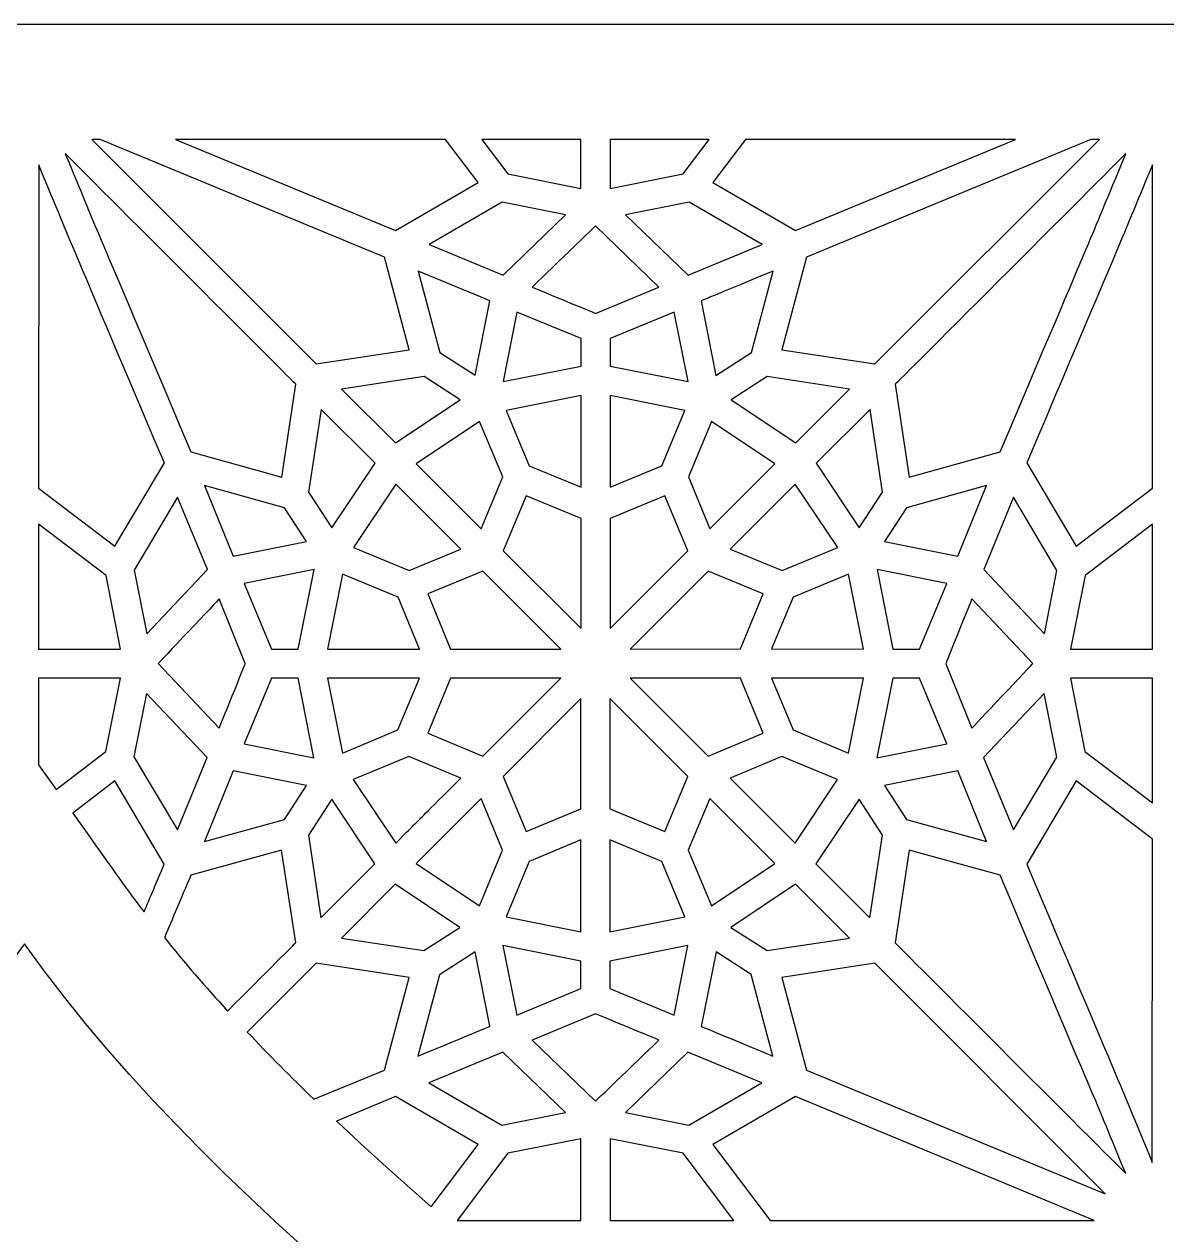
# Model space of a CAD drawing. Header units: millimetres. Extents: x -71 to 72, y -100 to 100.
# Drawn here: x 0.16 to 37.44, y 60.66 to 100.16 of the extents above; entities that cross this region are included whole.
import ezdxf

# ---------------------------------------------------------------- set-up
doc = ezdxf.new("R2010")
doc.units = ezdxf.units.MM
doc.header["$MEASUREMENT"] = 0
doc.layers.add('layer 1', color=7, linetype='Continuous')

msp = doc.modelspace()

# ---------------------------------------------------------------- linework, layer by layer
at = {"layer": 'layer 1', "color": 250}
for points, knots in [([(-71.2611, 100.1639), (-71.2611, 97.1268), (-71.2611, -98.5745), (-71.2611, -99.8361), (-71.2611, -99.8361), (-67.8761, -99.8361), (-44.6415, -99.8361), (-41.1315, -99.8361), (-41.1315, -99.8361), (-41.1315, -17.6932), (-64.9624, 9.6876), (-27.8356, 44.2271), (-27.8356, 44.2271), (-27.8356, 44.2271), (-27.8356, 44.2271), (-27.8356, 44.2271), (-27.8356, 44.2271), (-18.6697, 52.7731), (-6.8481, 60.2788), (0.1676, 70.1513), (0.1676, 70.1513), (13.6031, 51.2689), (43.5836, 41.9319), (48.2851, 8.6635), (48.2851, 8.6635), (48.2851, 8.6635), (48.2851, 8.6639), (48.2851, 8.6639), (48.2851, 8.6639), (48.2942, 8.5979), (48.3031, 8.5316), (48.3122, 8.4656), (48.3122, 8.4656), (48.3122, 8.4656), (48.3122, 8.4656), (48.3122, 8.4656), (48.3122, 8.4656), (51.6534, -15.6362), (41.4666, -45.9687), (41.4666, -99.8361), (41.4666, -99.8361), (44.6758, -99.8361), (70.0917, -99.8361), (71.5959, -99.8361), (71.5959, -99.8361), (71.5959, -96.0977), (71.5959, 89.4373), (71.5959, 100.1639), (71.5959, 100.1639), (50.7736, 100.1639), (-50.0276, 100.1639), (-71.2611, 100.1639)], [0, 0, 0, 0, 0.0714286, 0.0714286, 0.0714286, 0.0714286, 0.1428571, 0.1428571, 0.1428571, 0.1428571, 0.2142857, 0.2142857, 0.2142857, 0.2142857, 0.2857143, 0.2857143, 0.2857143, 0.2857143, 0.3571429, 0.3571429, 0.3571429, 0.3571429, 0.4285714, 0.4285714, 0.4285714, 0.4285714, 0.5, 0.5, 0.5, 0.5, 0.5714286, 0.5714286, 0.5714286, 0.5714286, 0.6428571, 0.6428571, 0.6428571, 0.6428571, 0.7142857, 0.7142857, 0.7142857, 0.7142857, 0.7857143, 0.7857143, 0.7857143, 0.7857143, 0.8571429, 0.8571429, 0.8571429, 0.8571429, 1, 1, 1, 1]), ([(2.6402, 96.4061), (2.6402, 96.4061), (11.9186, 92.5622), (11.9186, 92.5622), (11.9186, 92.5622), (11.9186, 92.5622), (12.7229, 89.5385), (12.7229, 89.5385), (12.7229, 89.5385), (12.7229, 89.5385), (9.6873, 89.0782), (9.6873, 89.0782), (9.6873, 89.0782), (9.6873, 89.0782), (2.3633, 96.4061), (2.3633, 96.4061), (2.3633, 96.4061), (2.3633, 96.4061), (2.6402, 96.4061), (2.6402, 96.4061)], [0, 0, 0, 0, 0.1666667, 0.1666667, 0.1666667, 0.1666667, 0.3333333, 0.3333333, 0.3333333, 0.3333333, 0.5, 0.5, 0.5, 0.5, 0.6666667, 0.6666667, 0.6666667, 0.6666667, 1, 1, 1, 1]), ([(14.9786, 94.9953), (14.9786, 94.9953), (12.2809, 93.4293), (12.2809, 93.4293), (12.2809, 93.4293), (12.2809, 93.4293), (5.0955, 96.4061), (5.0955, 96.4061), (5.0955, 96.4061), (5.0955, 96.4061), (13.9118, 96.4061), (13.9118, 96.4061), (13.9118, 96.4061), (13.9118, 96.4061), (14.9786, 94.9953), (14.9786, 94.9953)], [0, 0, 0, 0, 0.2, 0.2, 0.2, 0.2, 0.4, 0.4, 0.4, 0.4, 0.6, 0.6, 0.6, 0.6, 1, 1, 1, 1]), ([(18.3293, 96.4061), (18.3293, 96.4061), (18.3293, 94.802), (18.3293, 94.802), (18.3293, 94.802), (18.3293, 94.802), (15.9459, 95.2786), (15.9459, 95.2786), (15.9459, 95.2786), (15.9459, 95.2786), (15.0926, 96.4061), (15.0926, 96.4061), (15.0926, 96.4061), (15.0926, 96.4061), (18.3293, 96.4061), (18.3293, 96.4061)], [0, 0, 0, 0, 0.2, 0.2, 0.2, 0.2, 0.4, 0.4, 0.4, 0.4, 0.6, 0.6, 0.6, 0.6, 1, 1, 1, 1]), ([(22.5168, 96.4061), (22.5168, 96.4061), (21.6634, 95.2786), (21.6634, 95.2786), (21.6634, 95.2786), (21.6634, 95.2786), (19.2797, 94.802), (19.2797, 94.802), (19.2797, 94.802), (19.2797, 94.802), (19.2797, 96.4061), (19.2797, 96.4061), (19.2797, 96.4061), (19.2797, 96.4061), (22.5168, 96.4061), (22.5168, 96.4061)], [0, 0, 0, 0, 0.2, 0.2, 0.2, 0.2, 0.4, 0.4, 0.4, 0.4, 0.6, 0.6, 0.6, 0.6, 1, 1, 1, 1]), ([(32.5134, 96.4061), (32.5134, 96.4061), (25.3284, 93.4293), (25.3284, 93.4293), (25.3284, 93.4293), (25.3284, 93.4293), (22.6307, 94.9953), (22.6307, 94.9953), (22.6307, 94.9953), (22.6307, 94.9953), (23.6975, 96.4061), (23.6975, 96.4061), (23.6975, 96.4061), (23.6975, 96.4061), (32.5134, 96.4061), (32.5134, 96.4061)], [0, 0, 0, 0, 0.2, 0.2, 0.2, 0.2, 0.4, 0.4, 0.4, 0.4, 0.6, 0.6, 0.6, 0.6, 1, 1, 1, 1]), ([(35.246, 96.4061), (35.246, 96.4061), (27.922, 89.0782), (27.922, 89.0782), (27.922, 89.0782), (27.922, 89.0782), (24.8864, 89.5385), (24.8864, 89.5385), (24.8864, 89.5385), (24.8864, 89.5385), (25.6903, 92.5622), (25.6903, 92.5622), (25.6903, 92.5622), (25.6903, 92.5622), (34.9691, 96.4061), (34.9691, 96.4061), (34.9691, 96.4061), (34.9691, 96.4061), (35.246, 96.4061), (35.246, 96.4061)], [0, 0, 0, 0, 0.1666667, 0.1666667, 0.1666667, 0.1666667, 0.3333333, 0.3333333, 0.3333333, 0.3333333, 0.5, 0.5, 0.5, 0.5, 0.6666667, 0.6666667, 0.6666667, 0.6666667, 1, 1, 1, 1]), ([(8.5655, 85.3835), (8.5655, 85.3835), (5.6021, 86.2051), (5.6021, 86.2051), (5.6021, 86.2051), (1.8669, 95.0175), (2.891, 92.5781), (1.5018, 95.9386), (1.5018, 95.9386), (1.5783, 95.8621), (9.0223, 88.4139), (9.0223, 88.4139), (9.0223, 88.4139), (9.0223, 88.4139), (8.5655, 85.3835), (8.5655, 85.3835)], [0, 0, 0, 0, 0.2, 0.2, 0.2, 0.2, 0.4, 0.4, 0.4, 0.4, 0.6, 0.6, 0.6, 0.6, 1, 1, 1, 1]), ([(32.0072, 86.2051), (32.0072, 86.2051), (29.0435, 85.3835), (29.0435, 85.3835), (29.0435, 85.3835), (29.0435, 85.3835), (28.5867, 88.4135), (28.5867, 88.4135), (28.5867, 88.4135), (28.5867, 88.4135), (36.0338, 95.8649), (36.1072, 95.9383), (36.1072, 95.9383), (34.7497, 92.6553), (35.5748, 94.6192), (32.0072, 86.2051)], [0, 0, 0, 0, 0.2, 0.2, 0.2, 0.2, 0.4, 0.4, 0.4, 0.4, 0.6, 0.6, 0.6, 0.6, 1, 1, 1, 1]), ([(4.7332, 85.8478), (4.7332, 85.8478), (3.1232, 83.1286), (3.1232, 83.1286), (3.1232, 83.1286), (3.1232, 83.1286), (0.6322, 85.0226), (0.6322, 85.0226), (0.6322, 85.0226), (0.6322, 85.0226), (0.6354, 95.5753), (0.6354, 95.5753), (0.6354, 95.5753), (1.9269, 92.4511), (1.3466, 93.8333), (4.7332, 85.8478)], [0, 0, 0, 0, 0.2, 0.2, 0.2, 0.2, 0.4, 0.4, 0.4, 0.4, 0.6, 0.6, 0.6, 0.6, 1, 1, 1, 1]), ([(34.4858, 83.1286), (34.4858, 83.1286), (32.8761, 85.8478), (32.8761, 85.8478), (32.8761, 85.8478), (36.4991, 94.3952), (35.6701, 92.4221), (36.9739, 95.5753), (36.9739, 95.5753), (36.9739, 95.5753), (36.9768, 85.0226), (36.9768, 85.0226), (36.9768, 85.0226), (36.9768, 85.0226), (34.4858, 83.1286), (34.4858, 83.1286)], [0, 0, 0, 0, 0.2, 0.2, 0.2, 0.2, 0.4, 0.4, 0.4, 0.4, 0.6, 0.6, 0.6, 0.6, 1, 1, 1, 1]), ([(15.7875, 91.9766), (15.7875, 91.9766), (13.3728, 92.9767), (13.3728, 92.9767), (13.3728, 92.9767), (13.3728, 92.9767), (15.7537, 94.3589), (15.7537, 94.3589), (15.7537, 94.3589), (15.7537, 94.3589), (17.8273, 93.9444), (17.8273, 93.9444), (17.8273, 93.9444), (17.8273, 93.9444), (15.7875, 91.9766), (15.7875, 91.9766)], [0, 0, 0, 0, 0.2, 0.2, 0.2, 0.2, 0.4, 0.4, 0.4, 0.4, 0.6, 0.6, 0.6, 0.6, 1, 1, 1, 1]), ([(21.8214, 91.9766), (21.8214, 91.9766), (19.7817, 93.9444), (19.7817, 93.9444), (19.7817, 93.9444), (19.7817, 93.9444), (21.8557, 94.3589), (21.8557, 94.3589), (21.8557, 94.3589), (21.8557, 94.3589), (24.2362, 92.9767), (24.2362, 92.9767), (24.2362, 92.9767), (24.2362, 92.9767), (21.8214, 91.9766), (21.8214, 91.9766)], [0, 0, 0, 0, 0.2, 0.2, 0.2, 0.2, 0.4, 0.4, 0.4, 0.4, 0.6, 0.6, 0.6, 0.6, 1, 1, 1, 1]), ([(20.8749, 91.5843), (20.8749, 91.5843), (18.8045, 90.7267), (18.8045, 90.7267), (18.8045, 90.7267), (18.802, 90.7278), (16.7368, 91.5832), (16.734, 91.5843), (16.734, 91.5843), (16.7368, 91.5871), (18.802, 93.5789), (18.8045, 93.5814), (18.8045, 93.5814), (18.8045, 93.5814), (20.8749, 91.5843), (20.8749, 91.5843)], [0, 0, 0, 0, 0.2, 0.2, 0.2, 0.2, 0.4, 0.4, 0.4, 0.4, 0.6, 0.6, 0.6, 0.6, 1, 1, 1, 1]), ([(15.0499, 91.2647), (15.0499, 91.2647), (15.0474, 91.2622), (15.0474, 91.2622), (15.0474, 91.2622), (15.0474, 91.2622), (15.3536, 91.1356), (15.3536, 91.1356), (15.3536, 91.1356), (15.3536, 91.1356), (14.8707, 88.707), (14.8707, 88.707), (14.8707, 88.707), (14.8707, 88.707), (13.7188, 89.4493), (13.7188, 89.4493), (13.7188, 89.4493), (13.7188, 89.4493), (13.0119, 92.1078), (13.0119, 92.1078), (13.0119, 92.1078), (13.0119, 92.1078), (15.0499, 91.2647), (15.0499, 91.2647)], [0, 0, 0, 0, 0.1428571, 0.1428571, 0.1428571, 0.1428571, 0.2857143, 0.2857143, 0.2857143, 0.2857143, 0.4285714, 0.4285714, 0.4285714, 0.4285714, 0.5714286, 0.5714286, 0.5714286, 0.5714286, 0.7142857, 0.7142857, 0.7142857, 0.7142857, 1, 1, 1, 1]), ([(23.8901, 89.4493), (23.8901, 89.4493), (22.732, 88.7028), (22.732, 88.7028), (22.732, 88.7028), (22.732, 88.7028), (22.2543, 91.1352), (22.2543, 91.1352), (22.2543, 91.1352), (22.2656, 91.1398), (22.2786, 91.1486), (24.5974, 92.1078), (24.5974, 92.1078), (24.5974, 92.1078), (23.8901, 89.4493), (23.8901, 89.4493)], [0, 0, 0, 0, 0.2, 0.2, 0.2, 0.2, 0.4, 0.4, 0.4, 0.4, 0.6, 0.6, 0.6, 0.6, 1, 1, 1, 1]), ([(15.7872, 88.4993), (15.7872, 88.4993), (16.2387, 90.7694), (16.2387, 90.7694), (16.2387, 90.7694), (16.2387, 90.7694), (18.33, 89.9047), (18.33, 89.9047), (18.33, 89.9047), (18.33, 89.9047), (18.3303, 89.0044), (18.3303, 89.0044), (18.3303, 89.0044), (18.3303, 89.0044), (15.7872, 88.4993), (15.7872, 88.4993)], [0, 0, 0, 0, 0.2, 0.2, 0.2, 0.2, 0.4, 0.4, 0.4, 0.4, 0.6, 0.6, 0.6, 0.6, 1, 1, 1, 1]), ([(21.8218, 88.4993), (21.8218, 88.4993), (19.2768, 89.0051), (19.2768, 89.0051), (19.2768, 89.0051), (19.2768, 89.0051), (19.279, 89.9047), (19.279, 89.9047), (19.279, 89.9047), (19.279, 89.9047), (21.3702, 90.7694), (21.3702, 90.7694), (21.3702, 90.7694), (21.3702, 90.7694), (21.8218, 88.4993), (21.8218, 88.4993)], [0, 0, 0, 0, 0.2, 0.2, 0.2, 0.2, 0.4, 0.4, 0.4, 0.4, 0.6, 0.6, 0.6, 0.6, 1, 1, 1, 1]), ([(13.2066, 88.6619), (13.2066, 88.6619), (14.3821, 87.9052), (14.3821, 87.9052), (14.3821, 87.9052), (14.3821, 87.9052), (12.2739, 86.4979), (12.2739, 86.4979), (12.2739, 86.4979), (12.2739, 86.4979), (10.5138, 88.253), (10.5138, 88.253), (10.5138, 88.253), (10.5138, 88.253), (13.2066, 88.6619), (13.2066, 88.6619)], [0, 0, 0, 0, 0.2, 0.2, 0.2, 0.2, 0.4, 0.4, 0.4, 0.4, 0.6, 0.6, 0.6, 0.6, 1, 1, 1, 1]), ([(25.3351, 86.4979), (25.3351, 86.4979), (23.2273, 87.9052), (23.2273, 87.9052), (23.2273, 87.9052), (23.2273, 87.9052), (24.4024, 88.6619), (24.4024, 88.6619), (24.4024, 88.6619), (24.4024, 88.6619), (27.0955, 88.253), (27.0955, 88.253), (27.0955, 88.253), (27.0955, 88.253), (25.3351, 86.4979), (25.3351, 86.4979)], [0, 0, 0, 0, 0.2, 0.2, 0.2, 0.2, 0.4, 0.4, 0.4, 0.4, 0.6, 0.6, 0.6, 0.6, 1, 1, 1, 1]), ([(16.643, 85.7508), (16.643, 85.7508), (15.8905, 87.5619), (15.8905, 87.5619), (15.8905, 87.5619), (15.8905, 87.5619), (18.3307, 88.047), (18.3307, 88.047), (18.3307, 88.047), (18.3307, 88.047), (18.3314, 85.0509), (18.3314, 85.0509), (18.3314, 85.0509), (18.3314, 85.0509), (16.643, 85.7508), (16.643, 85.7508)], [0, 0, 0, 0, 0.2, 0.2, 0.2, 0.2, 0.4, 0.4, 0.4, 0.4, 0.6, 0.6, 0.6, 0.6, 1, 1, 1, 1]), ([(21.7184, 87.5619), (21.7184, 87.5619), (20.9663, 85.7508), (20.9663, 85.7508), (20.9663, 85.7508), (20.9663, 85.7508), (19.2761, 85.0505), (19.2761, 85.0505), (19.2761, 85.0505), (19.2761, 85.0505), (19.2761, 88.0477), (19.2761, 88.0477), (19.2761, 88.0477), (19.2761, 88.0477), (21.7184, 87.5619), (21.7184, 87.5619)], [0, 0, 0, 0, 0.2, 0.2, 0.2, 0.2, 0.4, 0.4, 0.4, 0.4, 0.6, 0.6, 0.6, 0.6, 1, 1, 1, 1]), ([(11.6092, 85.834), (11.6092, 85.834), (10.2009, 83.7244), (10.2009, 83.7244), (10.2009, 83.7244), (10.2009, 83.7244), (9.4418, 84.8963), (9.4418, 84.8963), (9.4418, 84.8963), (9.4418, 84.8963), (9.8478, 87.5905), (9.8478, 87.5905), (9.8478, 87.5905), (9.8478, 87.5905), (11.6092, 85.834), (11.6092, 85.834)], [0, 0, 0, 0, 0.2, 0.2, 0.2, 0.2, 0.4, 0.4, 0.4, 0.4, 0.6, 0.6, 0.6, 0.6, 1, 1, 1, 1]), ([(27.408, 83.7244), (27.408, 83.7244), (25.9997, 85.834), (25.9997, 85.834), (25.9997, 85.834), (25.9997, 85.834), (27.7612, 87.5901), (27.7612, 87.5901), (27.7612, 87.5901), (27.7612, 87.5901), (28.1672, 84.8963), (28.1672, 84.8963), (28.1672, 84.8963), (28.1672, 84.8963), (27.408, 83.7244), (27.408, 83.7244)], [0, 0, 0, 0, 0.2, 0.2, 0.2, 0.2, 0.4, 0.4, 0.4, 0.4, 0.6, 0.6, 0.6, 0.6, 1, 1, 1, 1]), ([(15.0742, 83.6983), (15.0742, 83.6983), (12.9519, 85.8206), (12.9519, 85.8206), (12.9519, 85.8206), (12.9519, 85.8206), (15.0223, 87.2032), (15.0223, 87.2032), (15.0223, 87.2032), (15.0223, 87.2032), (15.7762, 85.3885), (15.7762, 85.3885), (15.7762, 85.3885), (15.7762, 85.3885), (15.0742, 83.6983), (15.0742, 83.6983)], [0, 0, 0, 0, 0.2, 0.2, 0.2, 0.2, 0.4, 0.4, 0.4, 0.4, 0.6, 0.6, 0.6, 0.6, 1, 1, 1, 1]), ([(22.5348, 83.6983), (22.5348, 83.6983), (21.8327, 85.3885), (21.8327, 85.3885), (21.8327, 85.3885), (21.8327, 85.3885), (22.5866, 87.2032), (22.5866, 87.2032), (22.5866, 87.2032), (22.5866, 87.2032), (24.6574, 85.8206), (24.6574, 85.8206), (24.6574, 85.8206), (24.6574, 85.8206), (22.5348, 83.6983), (22.5348, 83.6983)], [0, 0, 0, 0, 0.2, 0.2, 0.2, 0.2, 0.4, 0.4, 0.4, 0.4, 0.6, 0.6, 0.6, 0.6, 1, 1, 1, 1]), ([(6.9783, 82.8012), (6.9783, 82.8012), (6.0491, 85.1066), (6.0491, 85.1066), (6.0491, 85.1066), (6.0491, 85.1066), (8.654, 84.3845), (8.654, 84.3845), (8.654, 84.3845), (8.654, 84.3845), (9.3719, 83.2764), (9.3719, 83.2764), (9.3719, 83.2764), (9.3719, 83.2764), (6.9783, 82.8012), (6.9783, 82.8012)], [0, 0, 0, 0, 0.2, 0.2, 0.2, 0.2, 0.4, 0.4, 0.4, 0.4, 0.6, 0.6, 0.6, 0.6, 1, 1, 1, 1]), ([(14.4099, 83.034), (14.4099, 83.034), (12.718, 82.3313), (12.718, 82.3313), (12.718, 82.3313), (12.718, 82.3313), (10.9037, 83.0848), (10.9037, 83.0848), (10.9037, 83.0848), (10.9037, 83.0848), (12.2873, 85.157), (12.2873, 85.157), (12.2873, 85.157), (12.2873, 85.157), (14.4099, 83.034), (14.4099, 83.034)], [0, 0, 0, 0, 0.2, 0.2, 0.2, 0.2, 0.4, 0.4, 0.4, 0.4, 0.6, 0.6, 0.6, 0.6, 1, 1, 1, 1]), ([(24.8913, 82.3313), (24.8913, 82.3313), (23.199, 83.034), (23.199, 83.034), (23.199, 83.034), (23.199, 83.034), (25.322, 85.157), (25.322, 85.157), (25.322, 85.157), (25.322, 85.157), (26.7053, 83.0848), (26.7053, 83.0848), (26.7053, 83.0848), (26.7053, 83.0848), (24.8913, 82.3313), (24.8913, 82.3313)], [0, 0, 0, 0, 0.2, 0.2, 0.2, 0.2, 0.4, 0.4, 0.4, 0.4, 0.6, 0.6, 0.6, 0.6, 1, 1, 1, 1]), ([(28.955, 84.3845), (28.955, 84.3845), (31.5599, 85.1066), (31.5599, 85.1066), (31.5599, 85.1066), (31.5599, 85.1066), (30.631, 82.8012), (30.631, 82.8012), (30.631, 82.8012), (30.631, 82.8012), (28.2371, 83.2764), (28.2371, 83.2764), (28.2371, 83.2764), (28.2371, 83.2764), (28.955, 84.3845), (28.955, 84.3845)], [0, 0, 0, 0, 0.2, 0.2, 0.2, 0.2, 0.4, 0.4, 0.4, 0.4, 0.6, 0.6, 0.6, 0.6, 1, 1, 1, 1]), ([(4.1603, 80.2725), (4.1603, 80.2725), (3.7539, 82.3496), (3.7539, 82.3496), (3.7539, 82.3496), (3.7539, 82.3496), (5.1619, 84.7277), (5.1619, 84.7277), (5.1619, 84.7277), (5.1619, 84.7277), (6.1376, 82.3662), (6.1376, 82.3662), (6.1376, 82.3662), (6.1376, 82.3662), (4.1603, 80.2725), (4.1603, 80.2725)], [0, 0, 0, 0, 0.2, 0.2, 0.2, 0.2, 0.4, 0.4, 0.4, 0.4, 0.6, 0.6, 0.6, 0.6, 1, 1, 1, 1]), ([(15.7928, 82.9797), (15.7928, 82.9797), (16.5393, 84.7771), (16.5393, 84.7771), (16.5393, 84.7771), (16.5393, 84.7771), (18.3318, 84.0341), (18.3318, 84.0341), (18.3318, 84.0341), (18.3318, 84.0341), (18.3328, 80.4397), (18.3328, 80.4397), (18.3328, 80.4397), (18.3328, 80.4397), (15.7928, 82.9797), (15.7928, 82.9797)], [0, 0, 0, 0, 0.2, 0.2, 0.2, 0.2, 0.4, 0.4, 0.4, 0.4, 0.6, 0.6, 0.6, 0.6, 1, 1, 1, 1]), ([(21.0697, 84.7771), (21.0697, 84.7771), (21.8161, 82.9797), (21.8161, 82.9797), (21.8161, 82.9797), (21.8161, 82.9797), (19.2761, 80.4397), (19.2761, 80.4397), (19.2761, 80.4397), (19.2761, 80.4397), (19.2761, 84.0334), (19.2761, 84.0334), (19.2761, 84.0334), (19.2761, 84.0334), (21.0697, 84.7771), (21.0697, 84.7771)], [0, 0, 0, 0, 0.2, 0.2, 0.2, 0.2, 0.4, 0.4, 0.4, 0.4, 0.6, 0.6, 0.6, 0.6, 1, 1, 1, 1]), ([(33.4518, 80.269), (33.4518, 80.269), (31.4717, 82.3662), (31.4717, 82.3662), (31.4717, 82.3662), (31.4717, 82.3662), (32.4475, 84.7274), (32.4475, 84.7274), (32.4475, 84.7274), (32.4475, 84.7274), (33.8621, 82.3383), (33.8621, 82.3383), (33.8621, 82.3383), (33.8621, 82.3383), (33.4518, 80.269), (33.4518, 80.269)], [0, 0, 0, 0, 0.2, 0.2, 0.2, 0.2, 0.4, 0.4, 0.4, 0.4, 0.6, 0.6, 0.6, 0.6, 1, 1, 1, 1]), ([(2.8328, 82.1694), (2.8328, 82.1694), (3.3013, 79.7715), (3.3013, 79.7715), (3.3013, 79.7715), (3.3013, 79.7715), (0.6322, 79.7715), (0.6322, 79.7715), (0.6322, 79.7715), (0.6322, 79.7715), (0.6322, 83.844), (0.6322, 83.844), (0.6322, 83.844), (0.6322, 83.844), (2.8328, 82.1694), (2.8328, 82.1694)], [0, 0, 0, 0, 0.2, 0.2, 0.2, 0.2, 0.4, 0.4, 0.4, 0.4, 0.6, 0.6, 0.6, 0.6, 1, 1, 1, 1]), ([(34.308, 79.7715), (34.308, 79.7715), (34.7765, 82.1694), (34.7765, 82.1694), (34.7765, 82.1694), (34.7765, 82.1694), (36.9768, 83.844), (36.9768, 83.844), (36.9768, 83.844), (36.9768, 83.844), (36.9768, 79.7715), (36.9768, 79.7715), (36.9768, 79.7715), (36.9768, 79.7715), (34.308, 79.7715), (34.308, 79.7715)], [0, 0, 0, 0, 0.2, 0.2, 0.2, 0.2, 0.4, 0.4, 0.4, 0.4, 0.6, 0.6, 0.6, 0.6, 1, 1, 1, 1]), ([(9.6181, 82.3676), (9.6181, 82.3676), (9.1031, 79.7715), (9.1031, 79.7715), (9.1031, 79.7715), (9.1031, 79.7715), (8.2296, 79.7715), (8.2296, 79.7715), (8.2296, 79.7715), (8.2296, 79.7715), (7.3403, 81.9154), (7.3403, 81.9154), (7.3403, 81.9154), (7.3403, 81.9154), (9.6181, 82.3676), (9.6181, 82.3676)], [0, 0, 0, 0, 0.2, 0.2, 0.2, 0.2, 0.4, 0.4, 0.4, 0.4, 0.6, 0.6, 0.6, 0.6, 1, 1, 1, 1]), ([(12.3582, 81.4635), (12.3582, 81.4635), (13.0595, 79.7715), (13.0595, 79.7715), (13.0595, 79.7715), (13.0595, 79.7715), (10.0605, 79.7715), (10.0605, 79.7715), (10.0605, 79.7715), (10.0605, 79.7715), (10.546, 82.2163), (10.546, 82.2163), (10.546, 82.2163), (10.546, 82.2163), (12.3582, 81.4635), (12.3582, 81.4635)], [0, 0, 0, 0, 0.2, 0.2, 0.2, 0.2, 0.4, 0.4, 0.4, 0.4, 0.6, 0.6, 0.6, 0.6, 1, 1, 1, 1]), ([(17.6724, 79.7715), (17.6724, 79.7715), (14.0766, 79.7715), (14.0766, 79.7715), (14.0766, 79.7715), (14.0766, 79.7715), (13.3315, 81.5693), (13.3315, 81.5693), (13.3315, 81.5693), (13.3315, 81.5693), (15.1285, 82.3158), (15.1285, 82.3158), (15.1285, 82.3158), (15.1285, 82.3158), (17.6724, 79.7715), (17.6724, 79.7715)], [0, 0, 0, 0, 0.2, 0.2, 0.2, 0.2, 0.4, 0.4, 0.4, 0.4, 0.6, 0.6, 0.6, 0.6, 1, 1, 1, 1]), ([(22.4804, 82.3158), (22.4804, 82.3158), (24.2778, 81.5693), (24.2778, 81.5693), (24.2778, 81.5693), (24.2778, 81.5693), (23.5342, 79.7751), (23.5342, 79.7751), (23.5342, 79.7751), (23.5342, 79.7751), (19.9372, 79.7726), (19.9372, 79.7726), (19.9372, 79.7726), (19.9372, 79.7726), (22.4804, 82.3158), (22.4804, 82.3158)], [0, 0, 0, 0, 0.2, 0.2, 0.2, 0.2, 0.4, 0.4, 0.4, 0.4, 0.6, 0.6, 0.6, 0.6, 1, 1, 1, 1]), ([(27.0634, 82.2163), (27.0634, 82.2163), (27.5481, 79.7729), (27.5481, 79.7729), (27.5481, 79.7729), (27.5481, 79.7729), (24.5509, 79.7751), (24.5509, 79.7751), (24.5509, 79.7751), (24.5509, 79.7751), (25.2508, 81.4635), (25.2508, 81.4635), (25.2508, 81.4635), (25.2508, 81.4635), (27.0634, 82.2163), (27.0634, 82.2163)], [0, 0, 0, 0, 0.2, 0.2, 0.2, 0.2, 0.4, 0.4, 0.4, 0.4, 0.6, 0.6, 0.6, 0.6, 1, 1, 1, 1]), ([(30.2687, 81.9154), (30.2687, 81.9154), (29.3793, 79.7715), (29.3793, 79.7715), (29.3793, 79.7715), (29.3793, 79.7715), (28.5062, 79.7722), (28.5062, 79.7722), (28.5062, 79.7722), (28.5062, 79.7722), (27.9908, 82.3676), (27.9908, 82.3676), (27.9908, 82.3676), (27.9908, 82.3676), (30.2687, 81.9154), (30.2687, 81.9154)], [0, 0, 0, 0, 0.2, 0.2, 0.2, 0.2, 0.4, 0.4, 0.4, 0.4, 0.6, 0.6, 0.6, 0.6, 1, 1, 1, 1]), ([(6.526, 81.4091), (6.526, 81.4091), (7.3755, 79.3013), (7.3755, 79.3013), (7.3755, 79.3013), (7.3727, 79.2946), (6.5253, 77.191), (6.5229, 77.1843), (6.5229, 77.1843), (6.5229, 77.1843), (4.5293, 79.2949), (4.5293, 79.2949), (4.5293, 79.2949), (4.5321, 79.2978), (6.5232, 81.4063), (6.526, 81.4091)], [0, 0, 0, 0, 0.2, 0.2, 0.2, 0.2, 0.4, 0.4, 0.4, 0.4, 0.6, 0.6, 0.6, 0.6, 1, 1, 1, 1]), ([(33.0765, 79.2988), (33.0736, 79.2956), (31.0822, 77.1874), (31.0797, 77.1846), (31.0797, 77.1846), (31.0797, 77.1846), (30.2302, 79.2925), (30.2302, 79.2925), (30.2302, 79.2925), (30.2331, 79.2992), (31.0804, 81.4028), (31.0829, 81.4091), (31.0829, 81.4091), (31.0829, 81.4091), (33.0765, 79.2988), (33.0765, 79.2988)], [0, 0, 0, 0, 0.2, 0.2, 0.2, 0.2, 0.4, 0.4, 0.4, 0.4, 0.6, 0.6, 0.6, 0.6, 1, 1, 1, 1]), ([(0.629, 78.8219), (0.629, 78.8219), (3.2978, 78.8219), (3.2978, 78.8219), (3.2978, 78.8219), (3.2978, 78.8219), (2.8293, 76.4244), (2.8293, 76.4244), (2.8293, 76.4244), (2.8293, 76.4244), (1.2009, 75.1847), (1.2009, 75.1847), (1.2009, 75.1847), (1.2009, 75.1847), (0.629, 75.9891), (0.629, 75.9891), (0.629, 75.9891), (0.629, 75.9891), (0.629, 78.8219), (0.629, 78.8219)], [0, 0, 0, 0, 0.1666667, 0.1666667, 0.1666667, 0.1666667, 0.3333333, 0.3333333, 0.3333333, 0.3333333, 0.5, 0.5, 0.5, 0.5, 0.6666667, 0.6666667, 0.6666667, 0.6666667, 1, 1, 1, 1]), ([(7.3371, 76.6784), (7.3371, 76.6784), (8.2261, 78.8219), (8.2261, 78.8219), (8.2261, 78.8219), (8.2261, 78.8219), (9.0996, 78.8215), (9.0996, 78.8215), (9.0996, 78.8215), (9.0996, 78.8215), (9.6146, 76.2261), (9.6146, 76.2261), (9.6146, 76.2261), (9.6146, 76.2261), (7.3371, 76.6784), (7.3371, 76.6784)], [0, 0, 0, 0, 0.2, 0.2, 0.2, 0.2, 0.4, 0.4, 0.4, 0.4, 0.6, 0.6, 0.6, 0.6, 1, 1, 1, 1]), ([(13.0546, 78.8187), (13.0546, 78.8187), (12.355, 77.1303), (12.355, 77.1303), (12.355, 77.1303), (12.355, 77.1303), (10.5424, 76.3775), (10.5424, 76.3775), (10.5424, 76.3775), (10.5424, 76.3775), (10.0577, 78.8208), (10.0577, 78.8208), (10.0577, 78.8208), (10.0577, 78.8208), (13.0546, 78.8187), (13.0546, 78.8187)], [0, 0, 0, 0, 0.2, 0.2, 0.2, 0.2, 0.4, 0.4, 0.4, 0.4, 0.6, 0.6, 0.6, 0.6, 1, 1, 1, 1]), ([(15.1254, 76.278), (15.1254, 76.278), (13.328, 77.0248), (13.328, 77.0248), (13.328, 77.0248), (13.328, 77.0248), (14.0716, 78.8187), (14.0716, 78.8187), (14.0716, 78.8187), (14.0716, 78.8187), (17.6682, 78.8212), (17.6682, 78.8212), (17.6682, 78.8212), (17.6682, 78.8212), (15.1254, 76.278), (15.1254, 76.278)], [0, 0, 0, 0, 0.2, 0.2, 0.2, 0.2, 0.4, 0.4, 0.4, 0.4, 0.6, 0.6, 0.6, 0.6, 1, 1, 1, 1]), ([(22.4772, 76.278), (22.4772, 76.278), (19.9334, 78.8219), (19.9334, 78.8219), (19.9334, 78.8219), (19.9334, 78.8219), (23.5292, 78.8219), (23.5292, 78.8219), (23.5292, 78.8219), (23.5292, 78.8219), (24.2743, 77.0248), (24.2743, 77.0248), (24.2743, 77.0248), (24.2743, 77.0248), (22.4772, 76.278), (22.4772, 76.278)], [0, 0, 0, 0, 0.2, 0.2, 0.2, 0.2, 0.4, 0.4, 0.4, 0.4, 0.6, 0.6, 0.6, 0.6, 1, 1, 1, 1]), ([(24.5463, 78.8219), (24.5463, 78.8219), (27.5453, 78.8219), (27.5453, 78.8219), (27.5453, 78.8219), (27.5453, 78.8219), (27.0598, 76.3775), (27.0598, 76.3775), (27.0598, 76.3775), (27.0598, 76.3775), (25.2476, 77.1303), (25.2476, 77.1303), (25.2476, 77.1303), (25.2476, 77.1303), (24.5463, 78.8219), (24.5463, 78.8219)], [0, 0, 0, 0, 0.2, 0.2, 0.2, 0.2, 0.4, 0.4, 0.4, 0.4, 0.6, 0.6, 0.6, 0.6, 1, 1, 1, 1]), ([(27.9876, 76.2258), (27.9876, 76.2258), (28.5027, 78.8219), (28.5027, 78.8219), (28.5027, 78.8219), (28.5027, 78.8219), (29.3762, 78.8219), (29.3762, 78.8219), (29.3762, 78.8219), (29.3762, 78.8219), (30.2655, 76.6784), (30.2655, 76.6784), (30.2655, 76.6784), (30.2655, 76.6784), (27.9876, 76.2258), (27.9876, 76.2258)], [0, 0, 0, 0, 0.2, 0.2, 0.2, 0.2, 0.4, 0.4, 0.4, 0.4, 0.6, 0.6, 0.6, 0.6, 1, 1, 1, 1]), ([(36.9732, 78.8219), (36.9732, 78.8219), (36.9732, 74.7497), (36.9732, 74.7497), (36.9732, 74.7497), (36.9732, 74.7497), (34.773, 76.4244), (34.773, 76.4244), (34.773, 76.4244), (34.773, 76.4244), (34.3045, 78.8219), (34.3045, 78.8219), (34.3045, 78.8219), (34.3045, 78.8219), (36.9732, 78.8219), (36.9732, 78.8219)], [0, 0, 0, 0, 0.2, 0.2, 0.2, 0.2, 0.4, 0.4, 0.4, 0.4, 0.6, 0.6, 0.6, 0.6, 1, 1, 1, 1]), ([(4.154, 78.3248), (4.154, 78.3248), (6.1341, 76.2275), (6.1341, 76.2275), (6.1341, 76.2275), (6.1341, 76.2275), (5.1583, 73.8664), (5.1583, 73.8664), (5.1583, 73.8664), (5.1583, 73.8664), (3.7433, 76.2554), (3.7433, 76.2554), (3.7433, 76.2554), (3.7433, 76.2554), (4.154, 78.3248), (4.154, 78.3248)], [0, 0, 0, 0, 0.2, 0.2, 0.2, 0.2, 0.4, 0.4, 0.4, 0.4, 0.6, 0.6, 0.6, 0.6, 1, 1, 1, 1]), ([(31.4685, 76.2275), (31.4685, 76.2275), (33.4455, 78.3213), (33.4455, 78.3213), (33.4455, 78.3213), (33.4455, 78.3213), (33.8519, 76.2441), (33.8519, 76.2441), (33.8519, 76.2441), (33.8519, 76.2441), (32.4439, 73.866), (32.4439, 73.866), (32.4439, 73.866), (32.4439, 73.866), (31.4685, 76.2275), (31.4685, 76.2275)], [0, 0, 0, 0, 0.2, 0.2, 0.2, 0.2, 0.4, 0.4, 0.4, 0.4, 0.6, 0.6, 0.6, 0.6, 1, 1, 1, 1]), ([(16.5361, 73.8166), (16.5361, 73.8166), (15.7896, 75.6137), (15.7896, 75.6137), (15.7896, 75.6137), (15.7896, 75.6137), (18.3296, 78.154), (18.3296, 78.154), (18.3296, 78.154), (18.3296, 78.154), (18.3296, 74.5599), (18.3296, 74.5599), (18.3296, 74.5599), (18.3296, 74.5599), (16.5361, 73.8166), (16.5361, 73.8166)], [0, 0, 0, 0, 0.2, 0.2, 0.2, 0.2, 0.4, 0.4, 0.4, 0.4, 0.6, 0.6, 0.6, 0.6, 1, 1, 1, 1]), ([(21.813, 75.6137), (21.813, 75.6137), (21.0661, 73.8166), (21.0661, 73.8166), (21.0661, 73.8166), (21.0661, 73.8166), (19.274, 74.5596), (19.274, 74.5596), (19.274, 74.5596), (19.274, 74.5596), (19.273, 78.154), (19.273, 78.154), (19.273, 78.154), (19.273, 78.154), (21.813, 75.6137), (21.813, 75.6137)], [0, 0, 0, 0, 0.2, 0.2, 0.2, 0.2, 0.4, 0.4, 0.4, 0.4, 0.6, 0.6, 0.6, 0.6, 1, 1, 1, 1]), ([(12.7145, 76.2625), (12.7145, 76.2625), (14.4068, 75.5594), (14.4068, 75.5594), (14.4068, 75.5594), (11.992, 73.1453), (13.7901, 74.9427), (12.2837, 73.4367), (12.2837, 73.4367), (12.2837, 73.4367), (10.9001, 75.5089), (10.9001, 75.5089), (10.9001, 75.5089), (10.9001, 75.5089), (12.7145, 76.2625), (12.7145, 76.2625)], [0, 0, 0, 0, 0.2, 0.2, 0.2, 0.2, 0.4, 0.4, 0.4, 0.4, 0.6, 0.6, 0.6, 0.6, 1, 1, 1, 1]), ([(24.8878, 76.2625), (24.8878, 76.2625), (26.7018, 75.5089), (26.7018, 75.5089), (26.7018, 75.5089), (26.7018, 75.5089), (25.3185, 73.4367), (25.3185, 73.4367), (25.3185, 73.4367), (25.3185, 73.4367), (23.1959, 75.5594), (23.1959, 75.5594), (23.1959, 75.5594), (23.1959, 75.5594), (24.8878, 76.2625), (24.8878, 76.2625)], [0, 0, 0, 0, 0.2, 0.2, 0.2, 0.2, 0.4, 0.4, 0.4, 0.4, 0.6, 0.6, 0.6, 0.6, 1, 1, 1, 1]), ([(1.7449, 74.4195), (1.7449, 74.4195), (3.12, 75.4652), (3.12, 75.4652), (3.12, 75.4652), (3.12, 75.4652), (4.7297, 72.746), (4.7297, 72.746), (4.7297, 72.746), (4.4912, 72.1826), (4.2729, 71.6675), (4.0707, 71.1913), (4.0707, 71.1913), (3.5066, 71.9272), (3.301, 72.2295), (1.7449, 74.4195)], [0, 0, 0, 0, 0.2, 0.2, 0.2, 0.2, 0.4, 0.4, 0.4, 0.4, 0.6, 0.6, 0.6, 0.6, 1, 1, 1, 1]), ([(6.9748, 75.7926), (6.9748, 75.7926), (9.3684, 75.3174), (9.3684, 75.3174), (9.3684, 75.3174), (9.3684, 75.3174), (8.6508, 74.2093), (8.6508, 74.2093), (8.6508, 74.2093), (8.6508, 74.2093), (6.0459, 73.4872), (6.0459, 73.4872), (6.0459, 73.4872), (6.0459, 73.4872), (6.9748, 75.7926), (6.9748, 75.7926)], [0, 0, 0, 0, 0.2, 0.2, 0.2, 0.2, 0.4, 0.4, 0.4, 0.4, 0.6, 0.6, 0.6, 0.6, 1, 1, 1, 1]), ([(30.6275, 75.7926), (30.6275, 75.7926), (31.5567, 73.4868), (31.5567, 73.4868), (31.5567, 73.4868), (31.5567, 73.4868), (28.9514, 74.2093), (28.9514, 74.2093), (28.9514, 74.2093), (28.9514, 74.2093), (28.2339, 75.3174), (28.2339, 75.3174), (28.2339, 75.3174), (28.2339, 75.3174), (30.6275, 75.7926), (30.6275, 75.7926)], [0, 0, 0, 0, 0.2, 0.2, 0.2, 0.2, 0.4, 0.4, 0.4, 0.4, 0.6, 0.6, 0.6, 0.6, 1, 1, 1, 1]), ([(32.8726, 72.746), (32.8726, 72.746), (34.4823, 75.4652), (34.4823, 75.4652), (34.4823, 75.4652), (34.4823, 75.4652), (36.9732, 73.5711), (36.9732, 73.5711), (36.9732, 73.5711), (36.9732, 73.5711), (36.9704, 63.0185), (36.9704, 63.0185), (36.9704, 63.0185), (35.6789, 66.1427), (36.2589, 64.7605), (32.8726, 72.746)], [0, 0, 0, 0, 0.2, 0.2, 0.2, 0.2, 0.4, 0.4, 0.4, 0.4, 0.6, 0.6, 0.6, 0.6, 1, 1, 1, 1]), ([(10.1974, 74.8693), (10.1974, 74.8693), (11.606, 72.7597), (11.606, 72.7597), (11.606, 72.7597), (11.606, 72.7597), (9.8446, 71.0036), (9.8446, 71.0036), (9.8446, 71.0036), (9.8446, 71.0036), (9.4386, 73.6974), (9.4386, 73.6974), (9.4386, 73.6974), (9.4386, 73.6974), (10.1974, 74.8693), (10.1974, 74.8693)], [0, 0, 0, 0, 0.2, 0.2, 0.2, 0.2, 0.4, 0.4, 0.4, 0.4, 0.6, 0.6, 0.6, 0.6, 1, 1, 1, 1]), ([(15.071, 74.8954), (15.071, 74.8954), (15.7727, 73.2053), (15.7727, 73.2053), (15.7727, 73.2053), (15.7727, 73.2053), (15.0192, 71.3906), (15.0192, 71.3906), (15.0192, 71.3906), (15.0192, 71.3906), (12.9484, 72.7731), (12.9484, 72.7731), (12.9484, 72.7731), (12.9484, 72.7731), (15.071, 74.8954), (15.071, 74.8954)], [0, 0, 0, 0, 0.2, 0.2, 0.2, 0.2, 0.4, 0.4, 0.4, 0.4, 0.6, 0.6, 0.6, 0.6, 1, 1, 1, 1]), ([(22.5316, 74.8954), (22.5316, 74.8954), (24.6539, 72.7731), (24.6539, 72.7731), (24.6539, 72.7731), (24.6539, 72.7731), (22.5834, 71.3906), (22.5834, 71.3906), (22.5834, 71.3906), (22.5834, 71.3906), (21.8295, 73.2053), (21.8295, 73.2053), (21.8295, 73.2053), (21.8295, 73.2053), (22.5316, 74.8954), (22.5316, 74.8954)], [0, 0, 0, 0, 0.2, 0.2, 0.2, 0.2, 0.4, 0.4, 0.4, 0.4, 0.6, 0.6, 0.6, 0.6, 1, 1, 1, 1]), ([(25.9962, 72.7597), (25.9962, 72.7597), (27.4048, 74.8693), (27.4048, 74.8693), (27.4048, 74.8693), (27.4048, 74.8693), (28.1637, 73.6974), (28.1637, 73.6974), (28.1637, 73.6974), (28.1637, 73.6974), (27.7576, 71.0036), (27.7576, 71.0036), (27.7576, 71.0036), (27.7576, 71.0036), (25.9962, 72.7597), (25.9962, 72.7597)], [0, 0, 0, 0, 0.2, 0.2, 0.2, 0.2, 0.4, 0.4, 0.4, 0.4, 0.6, 0.6, 0.6, 0.6, 1, 1, 1, 1]), ([(18.3296, 73.5432), (18.3296, 73.5432), (18.3296, 70.546), (18.3296, 70.546), (18.3296, 70.546), (18.3296, 70.546), (15.887, 71.0318), (15.887, 71.0318), (15.887, 71.0318), (15.887, 71.0318), (16.6395, 72.8426), (16.6395, 72.8426), (16.6395, 72.8426), (16.6395, 72.8426), (18.3296, 73.5432), (18.3296, 73.5432)], [0, 0, 0, 0, 0.2, 0.2, 0.2, 0.2, 0.4, 0.4, 0.4, 0.4, 0.6, 0.6, 0.6, 0.6, 1, 1, 1, 1]), ([(20.9628, 72.8426), (20.9628, 72.8426), (21.7152, 71.0318), (21.7152, 71.0318), (21.7152, 71.0318), (21.7152, 71.0318), (19.2751, 70.5467), (19.2751, 70.5467), (19.2751, 70.5467), (19.2751, 70.5467), (19.2744, 73.5429), (19.2744, 73.5429), (19.2744, 73.5429), (19.2744, 73.5429), (20.9628, 72.8426), (20.9628, 72.8426)], [0, 0, 0, 0, 0.2, 0.2, 0.2, 0.2, 0.4, 0.4, 0.4, 0.4, 0.6, 0.6, 0.6, 0.6, 1, 1, 1, 1]), ([(4.7353, 70.3534), (4.9911, 70.9556), (5.2765, 71.6284), (5.5986, 72.3882), (5.5986, 72.3882), (5.5986, 72.3882), (8.5619, 73.2102), (8.5619, 73.2102), (8.5619, 73.2102), (8.5619, 73.2102), (9.0191, 70.1802), (9.0191, 70.1802), (9.0191, 70.1802), (9.0191, 70.1802), (8.0441, 69.2044), (6.7977, 67.9574), (6.7977, 67.9574), (6.0766, 68.7444), (5.3894, 69.5431), (4.7353, 70.3534)], [0, 0, 0, 0, 0.1666667, 0.1666667, 0.1666667, 0.1666667, 0.3333333, 0.3333333, 0.3333333, 0.3333333, 0.5, 0.5, 0.5, 0.5, 0.6666667, 0.6666667, 0.6666667, 0.6666667, 1, 1, 1, 1]), ([(28.5835, 70.1799), (28.5835, 70.1799), (29.0403, 73.2102), (29.0403, 73.2102), (29.0403, 73.2102), (29.0403, 73.2102), (32.0037, 72.3882), (32.0037, 72.3882), (32.0037, 72.3882), (35.7389, 63.5762), (34.7144, 66.0157), (36.104, 62.6551), (36.104, 62.6551), (36.0274, 62.7317), (28.5835, 70.1799), (28.5835, 70.1799)], [0, 0, 0, 0, 0.2, 0.2, 0.2, 0.2, 0.4, 0.4, 0.4, 0.4, 0.6, 0.6, 0.6, 0.6, 1, 1, 1, 1]), ([(12.2703, 72.0958), (12.2703, 72.0958), (14.3785, 70.6886), (14.3785, 70.6886), (14.3785, 70.6886), (14.3785, 70.6886), (13.2031, 69.9319), (13.2031, 69.9319), (13.2031, 69.9319), (13.2031, 69.9319), (10.5103, 70.3407), (10.5103, 70.3407), (10.5103, 70.3407), (10.5103, 70.3407), (12.2703, 72.0958), (12.2703, 72.0958)], [0, 0, 0, 0, 0.2, 0.2, 0.2, 0.2, 0.4, 0.4, 0.4, 0.4, 0.6, 0.6, 0.6, 0.6, 1, 1, 1, 1]), ([(24.3992, 69.9319), (24.3992, 69.9319), (23.2241, 70.6886), (23.2241, 70.6886), (23.2241, 70.6886), (23.2241, 70.6886), (25.3316, 72.0958), (25.3316, 72.0958), (25.3316, 72.0958), (25.3316, 72.0958), (27.0919, 70.3407), (27.0919, 70.3407), (27.0919, 70.3407), (27.0919, 70.3407), (24.3992, 69.9319), (24.3992, 69.9319)], [0, 0, 0, 0, 0.2, 0.2, 0.2, 0.2, 0.4, 0.4, 0.4, 0.4, 0.6, 0.6, 0.6, 0.6, 1, 1, 1, 1]), ([(18.3289, 69.5886), (18.3289, 69.5886), (18.3268, 68.689), (18.3268, 68.689), (18.3268, 68.689), (18.3268, 68.689), (16.2356, 67.824), (16.2356, 67.824), (16.2356, 67.824), (16.2356, 67.824), (15.784, 70.0945), (15.784, 70.0945), (15.784, 70.0945), (15.784, 70.0945), (18.3289, 69.5886), (18.3289, 69.5886)], [0, 0, 0, 0, 0.2, 0.2, 0.2, 0.2, 0.4, 0.4, 0.4, 0.4, 0.6, 0.6, 0.6, 0.6, 1, 1, 1, 1]), ([(21.8183, 70.0945), (21.8183, 70.0945), (21.3667, 67.824), (21.3667, 67.824), (21.3667, 67.824), (21.3667, 67.824), (19.2758, 68.689), (19.2758, 68.689), (19.2758, 68.689), (19.2758, 68.689), (19.2754, 69.5893), (19.2754, 69.5893), (19.2754, 69.5893), (19.2754, 69.5893), (21.8183, 70.0945), (21.8183, 70.0945)], [0, 0, 0, 0, 0.2, 0.2, 0.2, 0.2, 0.4, 0.4, 0.4, 0.4, 0.6, 0.6, 0.6, 0.6, 1, 1, 1, 1]), ([(13.7153, 69.1441), (13.7153, 69.1441), (14.8738, 69.8909), (14.8738, 69.8909), (14.8738, 69.8909), (14.8738, 69.8909), (15.3515, 67.4585), (15.3515, 67.4585), (15.3515, 67.4585), (15.3402, 67.4539), (15.3268, 67.4451), (13.0083, 66.4859), (13.0083, 66.4859), (13.0083, 66.4859), (13.7153, 69.1441), (13.7153, 69.1441)], [0, 0, 0, 0, 0.2, 0.2, 0.2, 0.2, 0.4, 0.4, 0.4, 0.4, 0.6, 0.6, 0.6, 0.6, 1, 1, 1, 1]), ([(22.7351, 69.8867), (22.7351, 69.8867), (23.8866, 69.1445), (23.8866, 69.1445), (23.8866, 69.1445), (23.8866, 69.1445), (24.5939, 66.4859), (24.5939, 66.4859), (24.5939, 66.4859), (23.0353, 67.1308), (22.316, 67.4317), (22.2522, 67.4582), (22.2522, 67.4582), (22.2522, 67.4582), (22.7351, 69.8867), (22.7351, 69.8867)], [0, 0, 0, 0, 0.2, 0.2, 0.2, 0.2, 0.4, 0.4, 0.4, 0.4, 0.6, 0.6, 0.6, 0.6, 1, 1, 1, 1]), ([(7.4408, 67.2712), (7.4408, 67.2712), (9.6838, 69.5156), (9.6838, 69.5156), (9.6838, 69.5156), (9.6838, 69.5156), (12.7194, 69.0549), (12.7194, 69.0549), (12.7194, 69.0549), (12.7194, 69.0549), (11.9151, 66.0315), (11.9151, 66.0315), (11.9151, 66.0315), (11.9151, 66.0315), (9.6125, 65.0776), (9.6125, 65.0776), (9.6125, 65.0776), (8.866, 65.8001), (8.1411, 66.5311), (7.4408, 67.2712)], [0, 0, 0, 0, 0.1666667, 0.1666667, 0.1666667, 0.1666667, 0.3333333, 0.3333333, 0.3333333, 0.3333333, 0.5, 0.5, 0.5, 0.5, 0.6666667, 0.6666667, 0.6666667, 0.6666667, 1, 1, 1, 1]), ([(25.6872, 66.0315), (25.6872, 66.0315), (24.8828, 69.0549), (24.8828, 69.0549), (24.8828, 69.0549), (24.8828, 69.0549), (27.9185, 69.5156), (27.9185, 69.5156), (27.9185, 69.5156), (27.9185, 69.5156), (35.4383, 61.9919), (35.4383, 61.9919), (35.4383, 61.9919), (35.4383, 61.9919), (25.6872, 66.0315), (25.6872, 66.0315)], [0, 0, 0, 0, 0.2, 0.2, 0.2, 0.2, 0.4, 0.4, 0.4, 0.4, 0.6, 0.6, 0.6, 0.6, 1, 1, 1, 1]), ([(18.8013, 67.867), (18.8038, 67.866), (20.8689, 67.0102), (20.8718, 67.0094), (20.8718, 67.0094), (20.8689, 67.0066), (18.8038, 65.0145), (18.8013, 65.012), (18.8013, 65.012), (18.8013, 65.012), (16.7309, 67.0094), (16.7309, 67.0094), (16.7309, 67.0094), (16.7309, 67.0094), (18.8013, 67.867), (18.8013, 67.867)], [0, 0, 0, 0, 0.2, 0.2, 0.2, 0.2, 0.4, 0.4, 0.4, 0.4, 0.6, 0.6, 0.6, 0.6, 1, 1, 1, 1]), ([(15.7843, 66.6172), (15.7843, 66.6172), (17.8241, 64.6494), (17.8241, 64.6494), (17.8241, 64.6494), (17.8241, 64.6494), (15.7501, 64.2345), (15.7501, 64.2345), (15.7501, 64.2345), (15.7501, 64.2345), (13.3696, 65.617), (13.3696, 65.617), (13.3696, 65.617), (13.3696, 65.617), (15.7843, 66.6172), (15.7843, 66.6172)], [0, 0, 0, 0, 0.2, 0.2, 0.2, 0.2, 0.4, 0.4, 0.4, 0.4, 0.6, 0.6, 0.6, 0.6, 1, 1, 1, 1]), ([(21.8183, 66.6172), (21.8183, 66.6172), (24.2327, 65.617), (24.2327, 65.617), (24.2327, 65.617), (24.2327, 65.617), (21.8521, 64.2348), (21.8521, 64.2348), (21.8521, 64.2348), (21.8521, 64.2348), (19.7785, 64.6494), (19.7785, 64.6494), (19.7785, 64.6494), (19.7785, 64.6494), (21.8183, 66.6172), (21.8183, 66.6172)], [0, 0, 0, 0, 0.2, 0.2, 0.2, 0.2, 0.4, 0.4, 0.4, 0.4, 0.6, 0.6, 0.6, 0.6, 1, 1, 1, 1]), ([(12.2774, 65.1644), (12.2774, 65.1644), (14.9751, 63.5984), (14.9751, 63.5984), (14.9751, 63.5984), (14.9751, 63.5984), (13.4412, 61.5703), (13.4412, 61.5703), (13.4412, 61.5703), (12.3867, 62.4904), (11.3556, 63.4228), (10.3544, 64.3678), (10.3544, 64.3678), (10.3544, 64.3678), (12.2774, 65.1644), (12.2774, 65.1644)], [0, 0, 0, 0, 0.2, 0.2, 0.2, 0.2, 0.4, 0.4, 0.4, 0.4, 0.6, 0.6, 0.6, 0.6, 1, 1, 1, 1]), ([(22.6272, 63.5984), (22.6272, 63.5984), (25.3249, 65.1644), (25.3249, 65.1644), (25.3249, 65.1644), (25.3249, 65.1644), (35.0746, 61.1255), (35.0746, 61.1255), (35.0746, 61.1255), (26.4375, 61.1248), (29.023, 61.1248), (24.498, 61.1251), (24.498, 61.1251), (24.498, 61.1251), (22.6272, 63.5984), (22.6272, 63.5984)], [0, 0, 0, 0, 0.2, 0.2, 0.2, 0.2, 0.4, 0.4, 0.4, 0.4, 0.6, 0.6, 0.6, 0.6, 1, 1, 1, 1]), ([(15.9424, 63.3152), (15.9424, 63.3152), (18.3261, 63.7918), (18.3261, 63.7918), (18.3261, 63.7918), (18.3261, 63.7918), (18.3261, 61.1255), (18.3261, 61.1255), (18.3261, 61.1255), (18.3261, 61.1255), (14.2847, 61.1255), (14.2847, 61.1255), (14.2847, 61.1255), (14.2847, 61.1255), (15.9424, 63.3152), (15.9424, 63.3152)], [0, 0, 0, 0, 0.2, 0.2, 0.2, 0.2, 0.4, 0.4, 0.4, 0.4, 0.6, 0.6, 0.6, 0.6, 1, 1, 1, 1]), ([(21.6599, 63.3152), (21.6599, 63.3152), (23.3179, 61.1255), (23.3179, 61.1255), (23.3179, 61.1255), (23.3179, 61.1255), (19.2765, 61.1255), (19.2765, 61.1255), (19.2765, 61.1255), (19.2765, 61.1255), (19.2765, 63.7918), (19.2765, 63.7918), (19.2765, 63.7918), (19.2765, 63.7918), (21.6599, 63.3152), (21.6599, 63.3152)], [0, 0, 0, 0, 0.2, 0.2, 0.2, 0.2, 0.4, 0.4, 0.4, 0.4, 0.6, 0.6, 0.6, 0.6, 1, 1, 1, 1])]:
    msp.add_open_spline(points, degree=3, knots=knots, dxfattribs=at)

doc.saveas('drawing.dxf')
